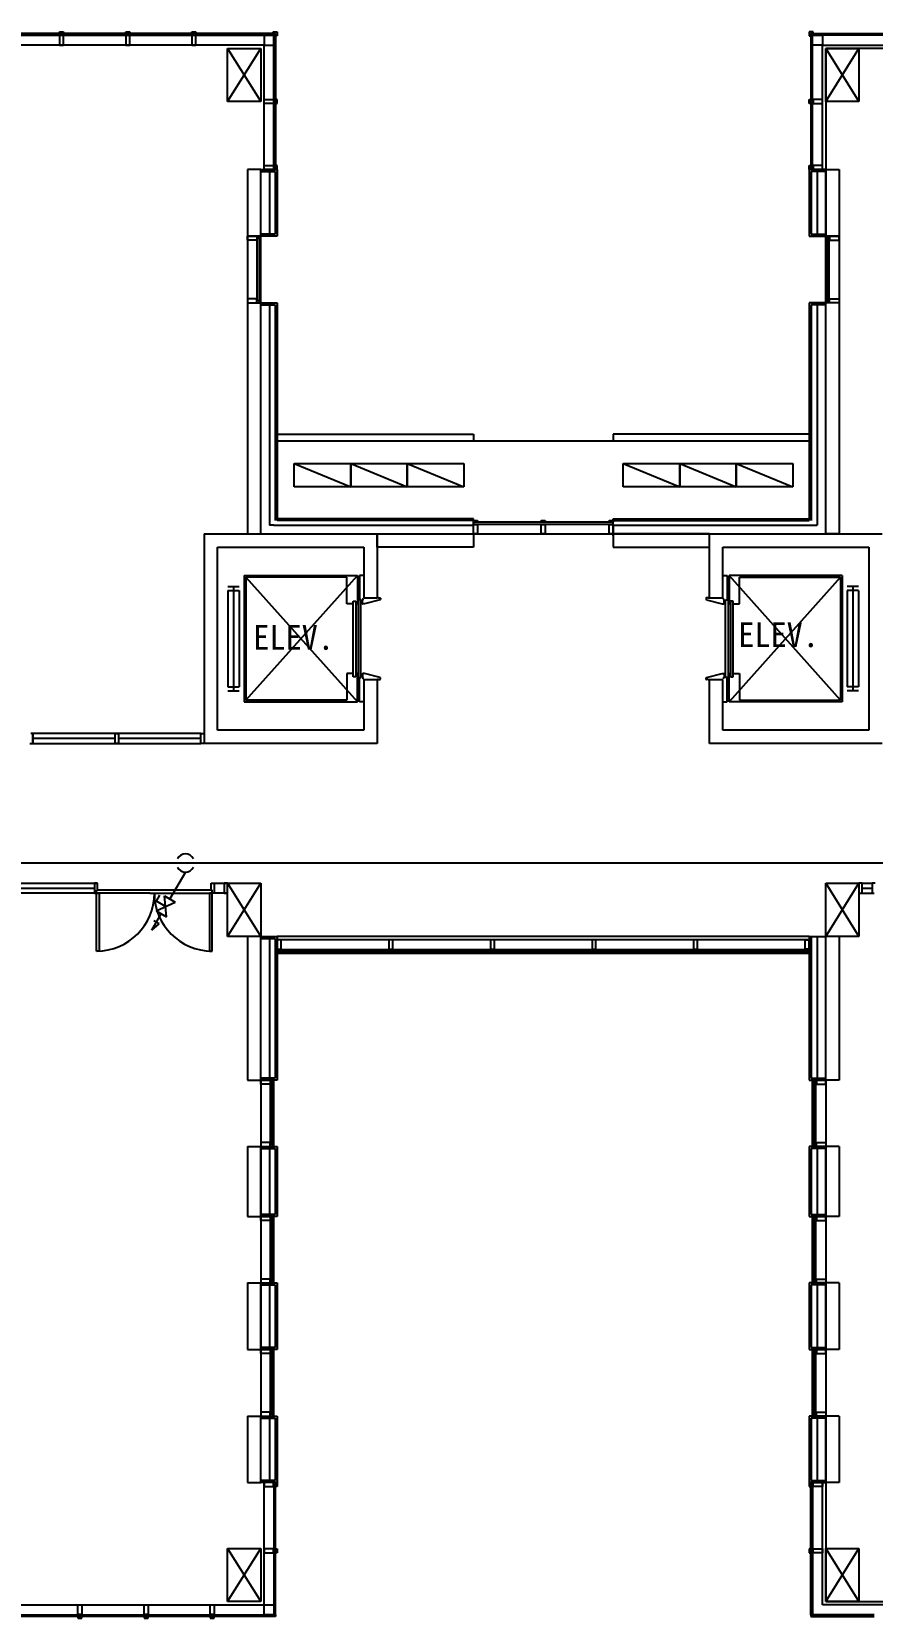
# Model space of a CAD drawing. Header units: millimetres. Extents: x 16332047 to 33387680, y -14835522 to -7015081.
# Drawn here: x 17020814 to 17033459, y -7494771 to -7470921 of the extents above; entities that cross this region are included whole.
import ezdxf

# ---------------------------------------------------------------- set-up
doc = ezdxf.new("R2010")
doc.units = ezdxf.units.MM
doc.header["$LTSCALE"] = 300
doc.header["$MEASUREMENT"] = 0
for name, color, linetype in [('2', 2, 'CONTINUOUS'), ('3', 3, 'CONTINUOUS'), ('gas', 3, 'CONTINUOUS'), ('S', 1, 'CONTINUOUS'), ('근린시설 화장실위생도면$0$SI', 2, 'CONTINUOUS')]:
    doc.layers.add(name, color=color, linetype=linetype)
doc.layers.add('arch', color=255, linetype='CONTINUOUS', lineweight=25)
doc.styles.add('돋움체', font='')
doc.styles.get('돋움체').set_extended_font_data('DotumChe')

msp = doc.modelspace()

# ---------------------------------------------------------------- linework, layer by layer
at = {"layer": '2', "color": 0}
for p, q in [((17022685, -7484136, 0), (17022973, -7484004, 0)), ((17022690, -7483990, 0), (17022742, -7483900, 0)), ((17022829, -7484070, 0), (17022690, -7483990, 0)), ((17022844, -7484228, 0), (17022814, -7483912, 0)), ((17022814, -7483912, 0), (17022973, -7484004, 0)), ((17022685, -7484136, 0), (17022844, -7484228, 0))]:
    msp.add_line(p, q, dxfattribs=at)
at = {"layer": '3', "color": 0}
for p, q in [((17023127, -7483554, 0), (17022894, -7483958, 0)), ((17022623, -7484427, 0), (17022764, -7484182, 0))]:
    msp.add_line(p, q, dxfattribs=at)
at = {"layer": 'arch'}
for p, q in [((17021264, -7470946), (17020269, -7470946)), ((17020269, -7470974), (17021264, -7470974)), ((17021234, -7470946), (17021234, -7470921)), ((17021234, -7470921), (17021294, -7470921)), ((17021294, -7470946), (17021234, -7470946)), ((17021294, -7470980), (17021234, -7470980)), ((17021234, -7470980), (17021234, -7471121)), ((17021264, -7470974), (17021264, -7470946)), ((17022259, -7470946), (17021264, -7470946)), ((17021264, -7470946), (17021264, -7470974)), ((17021264, -7470974), (17022259, -7470974)), ((17021294, -7470921), (17021294, -7470946)), ((17021294, -7471121), (17021294, -7470980)), ((17022229, -7470946), (17022229, -7470921)), ((17022229, -7470921), (17022289, -7470921)), ((17022289, -7470946), (17022229, -7470946)), ((17022289, -7470980), (17022229, -7470980)), ((17022229, -7470980), (17022229, -7471121)), ((17022259, -7470974), (17022259, -7470946)), ((17023254, -7470946), (17022259, -7470946)), ((17022259, -7470946), (17022259, -7470974)), ((17022259, -7470974), (17023254, -7470974)), ((17022289, -7470921), (17022289, -7470946)), ((17022289, -7471121), (17022289, -7470980)), ((17023224, -7470946), (17023224, -7470921)), ((17023224, -7470921), (17023284, -7470921)), ((17023284, -7470946), (17023224, -7470946)), ((17023284, -7470980), (17023224, -7470980)), ((17023224, -7470980), (17023224, -7471121)), ((17024484, -7470946), (17023254, -7470946)), ((17023254, -7470946), (17023254, -7470974)), ((17023254, -7470974), (17023254, -7470946)), ((17023254, -7470974), (17024484, -7470974)), ((17023284, -7470921), (17023284, -7470946)), ((17023284, -7471121), (17023284, -7470980)), ((17024456, -7470974), (17024309, -7470974)), ((17024309, -7470974), (17024309, -7471121)), ((17024449, -7470946), (17024449, -7470921)), ((17024449, -7470921), (17024509, -7470921)), ((17024484, -7470946), (17024449, -7470946)), ((17024456, -7471121), (17024456, -7470974)), ((17024456, -7471969), (17024456, -7470974)), ((17024456, -7470974), (17024484, -7470974)), ((17024484, -7470981), (17024484, -7470946)), ((17024484, -7470974), (17024484, -7470946)), ((17024484, -7470974), (17024484, -7471969)), ((17024509, -7470981), (17024484, -7470981)), ((17024509, -7470921), (17024509, -7470981)), ((17032569, -7470921), (17032509, -7470921)), ((17032509, -7470921), (17032509, -7470981)), ((17032509, -7470981), (17032534, -7470981)), ((17032534, -7470946), (17032569, -7470946)), ((17032534, -7470981), (17032534, -7470946)), ((17032534, -7470974), (17032534, -7470946)), ((17032534, -7470946), (17033764, -7470946)), ((17033764, -7470974), (17032534, -7470974)), ((17032562, -7470974), (17032534, -7470974)), ((17032534, -7470974), (17032534, -7471969)), ((17032562, -7470974), (17032709, -7470974)), ((17032562, -7471121), (17032562, -7470974)), ((17032562, -7471969), (17032562, -7470974)), ((17032569, -7470946), (17032569, -7470921)), ((17032709, -7470974), (17032709, -7471121)), ((17024309, -7471121), (17016259, -7471121)), ((17021234, -7471121), (17021294, -7471121)), ((17022229, -7471121), (17022289, -7471121)), ((17023224, -7471121), (17023284, -7471121)), ((17023759, -7471171), (17024259, -7471971)), ((17023759, -7471971), (17024259, -7471171)), ((17023759, -7471971), (17023759, -7471171)), ((17023759, -7471171), (17024259, -7471171)), ((17024259, -7471171), (17024259, -7471971)), ((17024309, -7471121), (17024456, -7471121)), ((17024309, -7472994), (17024309, -7471121)), ((17032709, -7471121), (17032562, -7471121)), ((17032709, -7472994), (17032709, -7471121)), ((17032709, -7471121), (17040759, -7471121)), ((17056059, -7471171), (17032759, -7471171)), ((17032759, -7471171), (17032759, -7473994)), ((17032759, -7471171), (17033259, -7471971)), ((17032759, -7471971), (17033259, -7471171)), ((17032759, -7471971), (17032759, -7471171)), ((17032759, -7471171), (17033259, -7471171)), ((17033259, -7471171), (17033259, -7471971)), ((17024309, -7471999), (17024309, -7471939)), ((17024309, -7471939), (17024450, -7471939)), ((17024450, -7471939), (17024450, -7471999)), ((17024484, -7471939), (17024484, -7471999)), ((17024509, -7471939), (17024484, -7471939)), ((17024509, -7471999), (17024509, -7471939)), ((17032509, -7471999), (17032509, -7471939)), ((17032509, -7471939), (17032534, -7471939)), ((17032534, -7471939), (17032534, -7471999)), ((17032709, -7471939), (17032568, -7471939)), ((17032568, -7471939), (17032568, -7471999)), ((17032709, -7471999), (17032709, -7471939)), ((17024259, -7471971), (17023759, -7471971)), ((17024450, -7471999), (17024309, -7471999)), ((17024484, -7471969), (17024456, -7471969)), ((17024456, -7472964), (17024456, -7471969)), ((17024456, -7471969), (17024484, -7471969)), ((17024484, -7471969), (17024484, -7472964)), ((17024484, -7471999), (17024509, -7471999)), ((17032534, -7471999), (17032509, -7471999)), ((17032534, -7471969), (17032562, -7471969)), ((17032562, -7471969), (17032534, -7471969)), ((17032534, -7471969), (17032534, -7472964)), ((17032562, -7472964), (17032562, -7471969)), ((17032568, -7471999), (17032709, -7471999)), ((17033259, -7471971), (17032759, -7471971)), ((17024259, -7472994), (17024059, -7472994)), ((17024059, -7472994), (17024059, -7473994)), ((17024259, -7472994), (17024509, -7472994)), ((17024259, -7473994), (17024259, -7472994)), ((17024259, -7473024), (17024479, -7473024)), ((17024309, -7472994), (17024309, -7472934)), ((17024309, -7472934), (17024450, -7472934)), ((17024450, -7472994), (17024309, -7472994)), ((17024389, -7472994), (17024389, -7473994)), ((17024450, -7472934), (17024450, -7472994)), ((17024484, -7472964), (17024456, -7472964)), ((17024479, -7473024), (17024479, -7473964)), ((17024484, -7472934), (17024484, -7472994)), ((17024509, -7472934), (17024484, -7472934)), ((17024484, -7472994), (17024509, -7472994)), ((17024509, -7472994), (17024509, -7472934)), ((17024509, -7472994), (17024509, -7473994)), ((17032509, -7472994), (17032509, -7472934)), ((17032509, -7472934), (17032534, -7472934)), ((17032759, -7472994), (17032509, -7472994)), ((17032509, -7472994), (17032509, -7473994)), ((17032534, -7472994), (17032509, -7472994)), ((17032534, -7472934), (17032534, -7472994)), ((17032534, -7472964), (17032562, -7472964)), ((17032759, -7473024), (17032539, -7473024)), ((17032539, -7473024), (17032539, -7473964)), ((17032709, -7472934), (17032568, -7472934)), ((17032568, -7472934), (17032568, -7472994)), ((17032568, -7472994), (17032709, -7472994)), ((17032629, -7472994), (17032629, -7473994)), ((17032709, -7472994), (17032709, -7472934)), ((17032759, -7473994), (17032759, -7472994)), ((17032759, -7472994), (17032959, -7472994)), ((17032959, -7472994), (17032959, -7473994)), ((17024059, -7473994), (17024059, -7474994)), ((17024059, -7473994), (17024259, -7473994)), ((17024259, -7473994), (17024059, -7473994)), ((17024059, -7473994), (17024059, -7474994)), ((17024059, -7473994), (17024200, -7473994)), ((17024059, -7474054), (17024059, -7473994)), ((17024059, -7473994), (17024059, -7474994)), ((17024259, -7473994), (17024059, -7473994)), ((17024200, -7474054), (17024059, -7474054)), ((17024200, -7473994), (17024200, -7474054)), ((17024206, -7474024), (17024234, -7474024)), ((17024206, -7474964), (17024206, -7474024)), ((17024259, -7473994), (17024234, -7473994)), ((17024234, -7473994), (17024234, -7474054)), ((17024234, -7474024), (17024234, -7474964)), ((17024234, -7474054), (17024259, -7474054)), ((17024479, -7473964), (17024259, -7473964)), ((17024509, -7473994), (17024259, -7473994)), ((17024259, -7474054), (17024259, -7473994)), ((17024259, -7474994), (17024259, -7473994)), ((17024259, -7474994), (17024259, -7473994)), ((17032509, -7473994), (17032759, -7473994)), ((17032539, -7473964), (17032759, -7473964)), ((17032759, -7473994), (17032784, -7473994)), ((17032759, -7474054), (17032759, -7473994)), ((17032959, -7473994), (17032759, -7473994)), ((17032759, -7474994), (17032759, -7473994)), ((17032759, -7473994), (17032959, -7473994)), ((17032784, -7474054), (17032759, -7474054)), ((17032784, -7473994), (17032784, -7474054)), ((17032812, -7474024), (17032784, -7474024)), ((17032784, -7474024), (17032784, -7474964)), ((17032812, -7474964), (17032812, -7474024)), ((17032959, -7473994), (17032818, -7473994)), ((17032818, -7473994), (17032818, -7474054)), ((17032818, -7474054), (17032959, -7474054)), ((17032959, -7473994), (17032959, -7474994)), ((17032959, -7473994), (17032959, -7474994)), ((17032959, -7474054), (17032959, -7473994)), ((17024200, -7474934), (17024059, -7474934)), ((17024059, -7474934), (17024059, -7474994)), ((17024059, -7474994), (17024059, -7478471)), ((17024059, -7474994), (17024259, -7474994)), ((17024059, -7474994), (17024259, -7474994)), ((17024059, -7474994), (17024200, -7474994)), ((17024059, -7474994), (17024259, -7474994)), ((17024200, -7474994), (17024200, -7474934)), ((17024234, -7474964), (17024206, -7474964)), ((17024259, -7474934), (17024234, -7474934)), ((17024234, -7474934), (17024234, -7474994)), ((17024234, -7474994), (17024259, -7474994)), ((17024259, -7474994), (17024259, -7474934)), ((17024259, -7474994), (17024509, -7474994)), ((17024259, -7478471), (17024259, -7474994)), ((17024259, -7475024), (17024479, -7475024)), ((17024389, -7474994), (17024389, -7478271)), ((17024479, -7475024), (17024479, -7478271)), ((17024509, -7474994), (17024509, -7478271)), ((17032759, -7474994), (17032509, -7474994)), ((17032509, -7474994), (17032509, -7478271)), ((17032759, -7475024), (17032539, -7475024)), ((17032539, -7475024), (17032539, -7478271)), ((17032629, -7474994), (17032629, -7478271)), ((17032759, -7474934), (17032784, -7474934)), ((17032759, -7474994), (17032759, -7474934)), ((17032759, -7478471), (17032759, -7474994)), ((17032784, -7474994), (17032759, -7474994)), ((17032959, -7474994), (17032759, -7474994)), ((17032959, -7474994), (17032759, -7474994)), ((17032784, -7474934), (17032784, -7474994)), ((17032784, -7474964), (17032812, -7474964)), ((17032818, -7474994), (17032818, -7474934)), ((17032818, -7474934), (17032959, -7474934)), ((17032959, -7474994), (17032818, -7474994)), ((17032959, -7474934), (17032959, -7474994)), ((17032959, -7474994), (17032959, -7478471)), ((17024509, -7476971), (17027459, -7476971)), ((17027459, -7476971), (17027459, -7477071)), ((17032509, -7476971), (17029559, -7476971)), ((17029559, -7476971), (17029559, -7477071)), ((17024509, -7477071), (17032509, -7477071)), ((17024763, -7477413), (17025613, -7477763)), ((17024763, -7477413), (17025613, -7477413)), ((17024763, -7477763), (17024763, -7477413)), ((17025613, -7477413), (17026463, -7477763)), ((17025613, -7477413), (17026463, -7477413)), ((17025613, -7477763), (17025613, -7477413)), ((17025613, -7477413), (17025613, -7477763)), ((17026463, -7477413), (17027313, -7477763)), ((17026463, -7477413), (17027313, -7477413)), ((17026463, -7477763), (17026463, -7477413)), ((17026463, -7477413), (17026463, -7477763)), ((17027313, -7477413), (17027313, -7477763)), ((17029714, -7477413), (17030564, -7477763)), ((17029714, -7477413), (17030564, -7477413)), ((17029714, -7477763), (17029714, -7477413)), ((17030564, -7477413), (17031414, -7477763)), ((17030564, -7477413), (17031414, -7477413)), ((17030564, -7477763), (17030564, -7477413)), ((17030564, -7477413), (17030564, -7477763)), ((17031414, -7477413), (17032264, -7477763)), ((17031414, -7477413), (17032264, -7477413)), ((17031414, -7477763), (17031414, -7477413)), ((17031414, -7477413), (17031414, -7477763)), ((17032264, -7477413), (17032264, -7477763)), ((17025613, -7477763), (17024763, -7477763)), ((17026463, -7477763), (17025613, -7477763)), ((17027313, -7477763), (17026463, -7477763)), ((17030564, -7477763), (17029714, -7477763)), ((17031414, -7477763), (17030564, -7477763)), ((17032264, -7477763), (17031414, -7477763)), ((17024389, -7478271), (17024389, -7478341)), ((17024459, -7478341), (17024389, -7478341)), ((17024459, -7478341), (17027459, -7478341)), ((17027459, -7478241), (17024509, -7478241)), ((17027459, -7478271), (17024509, -7478271)), ((17027459, -7478271), (17027459, -7478241)), ((17027459, -7478296), (17027459, -7478271)), ((17027459, -7478271), (17027519, -7478271)), ((17027459, -7478271), (17027459, -7478271)), ((17027459, -7478471), (17027459, -7478271)), ((17027519, -7478296), (17027459, -7478296)), ((17029559, -7478296), (17027459, -7478296)), ((17027459, -7478296), (17027459, -7478324)), ((17027459, -7478324), (17029559, -7478324)), ((17027459, -7478471), (17027459, -7478330)), ((17027459, -7478330), (17027519, -7478330)), ((17027519, -7478271), (17027519, -7478296)), ((17027519, -7478330), (17027519, -7478471)), ((17028479, -7478296), (17028479, -7478271)), ((17028479, -7478271), (17028539, -7478271)), ((17028539, -7478296), (17028479, -7478296)), ((17028479, -7478471), (17028479, -7478330)), ((17028479, -7478330), (17028539, -7478330)), ((17028539, -7478271), (17028539, -7478296)), ((17028539, -7478330), (17028539, -7478471)), ((17029499, -7478296), (17029499, -7478271)), ((17029499, -7478271), (17029559, -7478271)), ((17029559, -7478296), (17029499, -7478296)), ((17029499, -7478471), (17029499, -7478330)), ((17029499, -7478330), (17029559, -7478330)), ((17029559, -7478501), (17029559, -7478241)), ((17029559, -7478241), (17032509, -7478241)), ((17029559, -7478271), (17029559, -7478296)), ((17029559, -7478471), (17029559, -7478271)), ((17029559, -7478271), (17032509, -7478271)), ((17029559, -7478324), (17029559, -7478296)), ((17029559, -7478330), (17029559, -7478471)), ((17029559, -7478341), (17032559, -7478341)), ((17032559, -7478341), (17032629, -7478341)), ((17032629, -7478271), (17032629, -7478341)), ((17023409, -7478471), (17023409, -7481621)), ((17023409, -7478471), (17026009, -7478471)), ((17024059, -7478471), (17024259, -7478471)), ((17026009, -7478471), (17026009, -7479431)), ((17026009, -7478471), (17027459, -7478471)), ((17026009, -7478671), (17026009, -7478471)), ((17026009, -7478471), (17031009, -7478471)), ((17026009, -7478471), (17031009, -7478471)), ((17027459, -7478471), (17027459, -7478671)), ((17027519, -7478471), (17027459, -7478471)), ((17027459, -7478471), (17027459, -7478471)), ((17028539, -7478471), (17028479, -7478471)), ((17029559, -7478471), (17029499, -7478471)), ((17031009, -7478471), (17029559, -7478471)), ((17029559, -7478471), (17029559, -7478671)), ((17029559, -7478471), (17029559, -7478471)), ((17031009, -7479431), (17031009, -7478471)), ((17031009, -7478671), (17031009, -7478471)), ((17031009, -7478471), (17033609, -7478471)), ((17032959, -7478471), (17032759, -7478471)), ((17023609, -7481421), (17023609, -7478671)), ((17023609, -7478671), (17025809, -7478671)), ((17025809, -7478671), (17025809, -7479431)), ((17027459, -7478671), (17026009, -7478671)), ((17029559, -7478671), (17031009, -7478671)), ((17031209, -7479431), (17031209, -7478671)), ((17031209, -7478671), (17033409, -7478671)), ((17033409, -7478671), (17033409, -7481421)), ((17024012, -7479096), (17024012, -7480996)), ((17024012, -7479096), (17025714, -7479096)), ((17024037, -7480971), (17025714, -7479096)), ((17024037, -7479121), (17025714, -7480996)), ((17024037, -7479121), (17024037, -7480971)), ((17025557, -7479121), (17024037, -7479121)), ((17025557, -7479521), (17025557, -7479121)), ((17025714, -7479096), (17025714, -7479521)), ((17025809, -7479096), (17025744, -7479096)), ((17025744, -7479096), (17025744, -7479461)), ((17031209, -7479096), (17031274, -7479096)), ((17031274, -7479096), (17031274, -7479461)), ((17032981, -7480971), (17031304, -7479096)), ((17033006, -7479096), (17031304, -7479096)), ((17031304, -7479096), (17031304, -7479521)), ((17032981, -7479121), (17031304, -7480996)), ((17031461, -7479521), (17031461, -7479121)), ((17031461, -7479121), (17032981, -7479121)), ((17032981, -7479121), (17032981, -7480971)), ((17033006, -7479096), (17033006, -7480996)), ((17023767, -7479261), (17023937, -7479261)), ((17023767, -7479321), (17023767, -7480771)), ((17023767, -7479321), (17023937, -7479321)), ((17023852, -7479261), (17023852, -7480831)), ((17023937, -7479321), (17023937, -7480771)), ((17033251, -7479261), (17033081, -7479261)), ((17033081, -7479321), (17033081, -7480771)), ((17033251, -7479321), (17033081, -7479321)), ((17033166, -7479261), (17033166, -7480831)), ((17033251, -7479321), (17033251, -7480771)), ((17025642, -7479521), (17025557, -7479521)), ((17025642, -7479511), (17025642, -7479521)), ((17025652, -7480621), (17025652, -7479481)), ((17025652, -7479481), (17025692, -7479481)), ((17025692, -7479481), (17025692, -7480621)), ((17025702, -7479521), (17025702, -7479511)), ((17025714, -7479521), (17025702, -7479521)), ((17025727, -7479461), (17025727, -7480631)), ((17025767, -7479461), (17025727, -7479461)), ((17025767, -7480631), (17025767, -7479461)), ((17025789, -7479516), (17025789, -7479456)), ((17025794, -7479451), (17025809, -7479451)), ((17025819, -7479521), (17025794, -7479521)), ((17025809, -7479431), (17026009, -7479431)), ((17026056, -7479462), (17025820, -7479521)), ((17026029, -7479431), (17026009, -7479431)), ((17026029, -7479431), (17026054, -7479431)), ((17026059, -7479436), (17026059, -7479457)), ((17030959, -7479436), (17030959, -7479457)), ((17030963, -7479462), (17031199, -7479521)), ((17030989, -7479431), (17030964, -7479431)), ((17030989, -7479431), (17031009, -7479431)), ((17031009, -7479431), (17031209, -7479431)), ((17031200, -7479521), (17031224, -7479521)), ((17031224, -7479451), (17031209, -7479451)), ((17031229, -7479516), (17031229, -7479456)), ((17031251, -7480631), (17031251, -7479461)), ((17031251, -7479461), (17031291, -7479461)), ((17031291, -7479461), (17031291, -7480631)), ((17031304, -7479521), (17031316, -7479521)), ((17031316, -7479521), (17031316, -7479511)), ((17031366, -7479481), (17031326, -7479481)), ((17031326, -7479481), (17031326, -7480621)), ((17031366, -7480621), (17031366, -7479481)), ((17031376, -7479511), (17031376, -7479521)), ((17031376, -7479521), (17031461, -7479521)), ((17023767, -7480771), (17023937, -7480771)), ((17025642, -7480571), (17025557, -7480571)), ((17025557, -7480571), (17025557, -7480971)), ((17025642, -7480581), (17025642, -7480571)), ((17025692, -7480621), (17025652, -7480621)), ((17025714, -7480571), (17025702, -7480571)), ((17025702, -7480571), (17025702, -7480581)), ((17025714, -7480996), (17025714, -7480571)), ((17025727, -7480631), (17025767, -7480631)), ((17025744, -7480996), (17025744, -7480631)), ((17025789, -7480576), (17025789, -7480636)), ((17025819, -7480571), (17025794, -7480571)), ((17025794, -7480641), (17025809, -7480641)), ((17025809, -7480661), (17026009, -7480661)), ((17025809, -7480661), (17025809, -7481421)), ((17026056, -7480630), (17025820, -7480571)), ((17026029, -7480661), (17026009, -7480661)), ((17026009, -7480661), (17026009, -7481621)), ((17026029, -7480661), (17026054, -7480661)), ((17026059, -7480656), (17026059, -7480635)), ((17030959, -7480656), (17030959, -7480635)), ((17030963, -7480630), (17031199, -7480571)), ((17030989, -7480661), (17030964, -7480661)), ((17030989, -7480661), (17031009, -7480661)), ((17031009, -7481621), (17031009, -7480661)), ((17031009, -7480661), (17031209, -7480661)), ((17031200, -7480571), (17031224, -7480571)), ((17031224, -7480641), (17031209, -7480641)), ((17031209, -7481421), (17031209, -7480661)), ((17031229, -7480576), (17031229, -7480636)), ((17031291, -7480631), (17031251, -7480631)), ((17031274, -7480996), (17031274, -7480631)), ((17031304, -7480996), (17031304, -7480571)), ((17031304, -7480571), (17031316, -7480571)), ((17031316, -7480571), (17031316, -7480581)), ((17031326, -7480621), (17031366, -7480621)), ((17031376, -7480581), (17031376, -7480571)), ((17031376, -7480571), (17031461, -7480571)), ((17031461, -7480571), (17031461, -7480971)), ((17033251, -7480771), (17033081, -7480771)), ((17023767, -7480831), (17023937, -7480831)), ((17024012, -7480996), (17025714, -7480996)), ((17025557, -7480971), (17024037, -7480971)), ((17025809, -7480996), (17025744, -7480996)), ((17031209, -7480996), (17031274, -7480996)), ((17033006, -7480996), (17031304, -7480996)), ((17031461, -7480971), (17032981, -7480971)), ((17033251, -7480831), (17033081, -7480831)), ((17020829, -7481471), (17020799, -7481471)), ((17023359, -7481471), (17020829, -7481471)), ((17020829, -7481471), (17020829, -7481621)), ((17020829, -7481491), (17020829, -7481471)), ((17020829, -7481621), (17020829, -7481491)), ((17022069, -7481471), (17022119, -7481471)), ((17022069, -7481621), (17022069, -7481471)), ((17022119, -7481471), (17022119, -7481621)), ((17023359, -7481471), (17023409, -7481471)), ((17023359, -7481621), (17023359, -7481471)), ((17023359, -7481621), (17023359, -7481471)), ((17023409, -7481471), (17023409, -7481621)), ((17025809, -7481421), (17023609, -7481421)), ((17033409, -7481421), (17031209, -7481421)), ((17020784, -7481621), (17020829, -7481621)), ((17022069, -7481546), (17020829, -7481546)), ((17020829, -7481621), (17023359, -7481621)), ((17022119, -7481621), (17022069, -7481621)), ((17023359, -7481546), (17022119, -7481546)), ((17023409, -7481621), (17023359, -7481621)), ((17026009, -7481621), (17023409, -7481621)), ((17033609, -7481621), (17031009, -7481621)), ((17016259, -7483721), (17021804, -7483721)), ((17021789, -7483871), (17016259, -7483871)), ((17020429, -7483796), (17021759, -7483796)), ((17021804, -7483721), (17021759, -7483721)), ((17021759, -7483721), (17021759, -7483851)), ((17021759, -7483851), (17021759, -7483871)), ((17021759, -7483871), (17021789, -7483871)), ((17021789, -7483871), (17021789, -7483826)), ((17021789, -7483826), (17021804, -7483826)), ((17022589, -7483871), (17021789, -7483871)), ((17021789, -7483871), (17021827, -7483871)), ((17021789, -7484741), (17021789, -7483871)), ((17021804, -7483816), (17021804, -7483721)), ((17021804, -7483826), (17021804, -7483816)), ((17021804, -7483816), (17021804, -7483816)), ((17023514, -7483826), (17021804, -7483826)), ((17021827, -7483871), (17021827, -7484741)), ((17022589, -7483871), (17023529, -7483871)), ((17023529, -7483871), (17023491, -7483871)), ((17023491, -7483871), (17023491, -7484741)), ((17023514, -7483721), (17023759, -7483721)), ((17023514, -7483816), (17023514, -7483721)), ((17023514, -7483721), (17023559, -7483721)), ((17023514, -7483826), (17023514, -7483816)), ((17023514, -7483816), (17023514, -7483816)), ((17023529, -7483826), (17023514, -7483826)), ((17023529, -7483871), (17023529, -7483826)), ((17023759, -7483871), (17023529, -7483871)), ((17023529, -7484741), (17023529, -7483871)), ((17023559, -7483871), (17023529, -7483871)), ((17023559, -7483721), (17023559, -7483851)), ((17023559, -7483851), (17023559, -7483871)), ((17023709, -7483721), (17023709, -7483871)), ((17023759, -7483721), (17023709, -7483721)), ((17023709, -7483871), (17023759, -7483871)), ((17023759, -7483871), (17023759, -7483721)), ((17023759, -7483721), (17024259, -7484521)), ((17023759, -7484521), (17024259, -7483721)), ((17023759, -7484521), (17023759, -7483721)), ((17023759, -7483721), (17024259, -7483721)), ((17024259, -7483721), (17024259, -7484521)), ((17032759, -7483721), (17033259, -7484521)), ((17032759, -7484521), (17033259, -7483721)), ((17032759, -7484521), (17032759, -7483721)), ((17032759, -7483721), (17033259, -7483721)), ((17033259, -7483721), (17033259, -7483871)), ((17033309, -7483721), (17033259, -7483721)), ((17033259, -7483721), (17033259, -7484521)), ((17033259, -7483871), (17033309, -7483871)), ((17033309, -7483721), (17033459, -7483721)), ((17033309, -7483871), (17033309, -7483721)), ((17033309, -7483796), (17033459, -7483796)), ((17033309, -7483871), (17033459, -7483871)), ((17033504, -7483721), (17033459, -7483721)), ((17033459, -7483721), (17033459, -7483851)), ((17033459, -7483851), (17033459, -7483871)), ((17033459, -7483871), (17033489, -7483871)), ((17024259, -7484521), (17023759, -7484521)), ((17024259, -7484521), (17024059, -7484521)), ((17024059, -7484521), (17024059, -7486681)), ((17024259, -7486681), (17024259, -7484521)), ((17024259, -7484521), (17024509, -7484521)), ((17024259, -7484551), (17024479, -7484551)), ((17024389, -7484521), (17024389, -7486681)), ((17024479, -7484551), (17024479, -7486651)), ((17032509, -7484521), (17024509, -7484521)), ((17024509, -7484521), (17024509, -7486681)), ((17032509, -7484571), (17024509, -7484571)), ((17024509, -7484571), (17024509, -7484771)), ((17032509, -7484571), (17024509, -7484571)), ((17024509, -7484571), (17024509, -7484712)), ((17024569, -7484571), (17024509, -7484571)), ((17032509, -7484571), (17024509, -7484571)), ((17024509, -7484571), (17024509, -7484771)), ((17024569, -7484712), (17024569, -7484571)), ((17026187, -7484571), (17026187, -7484712)), ((17026247, -7484571), (17026187, -7484571)), ((17026247, -7484712), (17026247, -7484571)), ((17027715, -7484571), (17027715, -7484712)), ((17027775, -7484571), (17027715, -7484571)), ((17027775, -7484712), (17027775, -7484571)), ((17029243, -7484571), (17029243, -7484712)), ((17029303, -7484571), (17029243, -7484571)), ((17029303, -7484712), (17029303, -7484571)), ((17030771, -7484571), (17030771, -7484712)), ((17030831, -7484571), (17030771, -7484571)), ((17030831, -7484712), (17030831, -7484571)), ((17032449, -7484712), (17032449, -7484571)), ((17032449, -7484571), (17032509, -7484571)), ((17032509, -7484521), (17032759, -7484521)), ((17032509, -7484521), (17032509, -7486681)), ((17032509, -7484771), (17032509, -7484571)), ((17032509, -7484571), (17032509, -7484712)), ((17032509, -7484771), (17032509, -7484571)), ((17032539, -7484521), (17032539, -7486651)), ((17032629, -7484521), (17032629, -7486681)), ((17032759, -7486681), (17032759, -7484521)), ((17033259, -7484521), (17032759, -7484521)), ((17032959, -7484521), (17032959, -7486681)), ((17021827, -7484741), (17021789, -7484741)), ((17023491, -7484741), (17023529, -7484741)), ((17024509, -7484712), (17024569, -7484712)), ((17024569, -7484746), (17024509, -7484746)), ((17024509, -7484746), (17024509, -7484771)), ((17024509, -7484771), (17024569, -7484771)), ((17024509, -7484771), (17032509, -7484771)), ((17024509, -7484771), (17032509, -7484771)), ((17024539, -7484746), (17024539, -7484718)), ((17024539, -7484718), (17032479, -7484718)), ((17032479, -7484746), (17024539, -7484746)), ((17024569, -7484771), (17024569, -7484746)), ((17026187, -7484712), (17026247, -7484712)), ((17026247, -7484746), (17026187, -7484746)), ((17026187, -7484746), (17026187, -7484771)), ((17026187, -7484771), (17026247, -7484771)), ((17026247, -7484771), (17026247, -7484746)), ((17027715, -7484712), (17027775, -7484712)), ((17027775, -7484746), (17027715, -7484746)), ((17027715, -7484746), (17027715, -7484771)), ((17027715, -7484771), (17027775, -7484771)), ((17027775, -7484771), (17027775, -7484746)), ((17029243, -7484712), (17029303, -7484712)), ((17029303, -7484746), (17029243, -7484746)), ((17029243, -7484746), (17029243, -7484771)), ((17029243, -7484771), (17029303, -7484771)), ((17029303, -7484771), (17029303, -7484746)), ((17030771, -7484712), (17030831, -7484712)), ((17030831, -7484746), (17030771, -7484746)), ((17030771, -7484746), (17030771, -7484771)), ((17030771, -7484771), (17030831, -7484771)), ((17030831, -7484771), (17030831, -7484746)), ((17032509, -7484712), (17032449, -7484712)), ((17032509, -7484746), (17032449, -7484746)), ((17032449, -7484746), (17032449, -7484771)), ((17032449, -7484771), (17032509, -7484771)), ((17032479, -7484718), (17032479, -7484746)), ((17032509, -7484771), (17032509, -7484746)), ((17024059, -7486681), (17024259, -7486681)), ((17024479, -7486651), (17024259, -7486651)), ((17024509, -7486681), (17024259, -7486681)), ((17024259, -7486681), (17024259, -7487681)), ((17024259, -7486681), (17024459, -7486681)), ((17024459, -7486681), (17024259, -7486681)), ((17024259, -7486681), (17024259, -7487681)), ((17024259, -7486681), (17024400, -7486681)), ((17024259, -7486741), (17024259, -7486681)), ((17024259, -7486681), (17024259, -7487681)), ((17024459, -7486681), (17024259, -7486681)), ((17024400, -7486741), (17024259, -7486741)), ((17024400, -7486681), (17024400, -7486741)), ((17024406, -7486711), (17024434, -7486711)), ((17024406, -7487651), (17024406, -7486711)), ((17024459, -7486681), (17024434, -7486681)), ((17024434, -7486681), (17024434, -7486741)), ((17024434, -7486711), (17024434, -7487651)), ((17024434, -7486741), (17024459, -7486741)), ((17024459, -7486741), (17024459, -7486681)), ((17024459, -7487681), (17024459, -7486681)), ((17024459, -7487681), (17024459, -7486681)), ((17032509, -7486681), (17032759, -7486681)), ((17032539, -7486651), (17032759, -7486651)), ((17032559, -7486681), (17032584, -7486681)), ((17032559, -7486741), (17032559, -7486681)), ((17032759, -7486681), (17032559, -7486681)), ((17032559, -7487681), (17032559, -7486681)), ((17032559, -7486681), (17032759, -7486681)), ((17032584, -7486741), (17032559, -7486741)), ((17032584, -7486681), (17032584, -7486741)), ((17032612, -7486711), (17032584, -7486711)), ((17032584, -7486711), (17032584, -7487651)), ((17032612, -7487651), (17032612, -7486711)), ((17032759, -7486681), (17032618, -7486681)), ((17032618, -7486681), (17032618, -7486741)), ((17032618, -7486741), (17032759, -7486741)), ((17032959, -7486681), (17032759, -7486681)), ((17032759, -7486681), (17032759, -7487681)), ((17032759, -7486681), (17032759, -7487681)), ((17032759, -7486741), (17032759, -7486681)), ((17024059, -7487681), (17024259, -7487681)), ((17024059, -7487681), (17024059, -7488731)), ((17024400, -7487621), (17024259, -7487621)), ((17024259, -7487621), (17024259, -7487681)), ((17024259, -7488731), (17024259, -7487681)), ((17024259, -7487681), (17024509, -7487681)), ((17024259, -7487681), (17024259, -7488731)), ((17024259, -7487681), (17024459, -7487681)), ((17024259, -7487681), (17024459, -7487681)), ((17024259, -7487681), (17024400, -7487681)), ((17024259, -7487681), (17024459, -7487681)), ((17024389, -7487681), (17024389, -7488731)), ((17024400, -7487681), (17024400, -7487621)), ((17024434, -7487651), (17024406, -7487651)), ((17024459, -7487621), (17024434, -7487621)), ((17024434, -7487621), (17024434, -7487681)), ((17024434, -7487681), (17024459, -7487681)), ((17024459, -7487681), (17024459, -7487621)), ((17024509, -7487681), (17024509, -7488731)), ((17032759, -7487681), (17032509, -7487681)), ((17032509, -7487681), (17032509, -7488731)), ((17032559, -7487621), (17032584, -7487621)), ((17032559, -7487681), (17032559, -7487621)), ((17032584, -7487681), (17032559, -7487681)), ((17032759, -7487681), (17032559, -7487681)), ((17032759, -7487681), (17032559, -7487681)), ((17032584, -7487621), (17032584, -7487681)), ((17032584, -7487651), (17032612, -7487651)), ((17032618, -7487681), (17032618, -7487621)), ((17032618, -7487621), (17032759, -7487621)), ((17032759, -7487681), (17032618, -7487681)), ((17032629, -7487681), (17032629, -7488731)), ((17032759, -7487621), (17032759, -7487681)), ((17032959, -7487681), (17032759, -7487681)), ((17032759, -7488731), (17032759, -7487681)), ((17032759, -7487681), (17032759, -7488731)), ((17032959, -7487681), (17032959, -7488731)), ((17024259, -7487711), (17024479, -7487711)), ((17024479, -7487711), (17024479, -7488701)), ((17032759, -7487711), (17032539, -7487711)), ((17032539, -7487711), (17032539, -7488701)), ((17024059, -7488731), (17024259, -7488731)), ((17024479, -7488701), (17024259, -7488701)), ((17024509, -7488731), (17024259, -7488731)), ((17024259, -7488731), (17024259, -7489731)), ((17024259, -7488731), (17024459, -7488731)), ((17024459, -7488731), (17024259, -7488731)), ((17024259, -7488731), (17024259, -7489731)), ((17024259, -7488731), (17024400, -7488731)), ((17024259, -7488791), (17024259, -7488731)), ((17024259, -7488731), (17024259, -7489731)), ((17024459, -7488731), (17024259, -7488731)), ((17024400, -7488791), (17024259, -7488791)), ((17024400, -7488731), (17024400, -7488791)), ((17024406, -7488761), (17024434, -7488761)), ((17024406, -7489701), (17024406, -7488761)), ((17024459, -7488731), (17024434, -7488731)), ((17024434, -7488731), (17024434, -7488791)), ((17024434, -7488761), (17024434, -7489701)), ((17024434, -7488791), (17024459, -7488791)), ((17024459, -7488791), (17024459, -7488731)), ((17024459, -7489731), (17024459, -7488731)), ((17024459, -7489731), (17024459, -7488731)), ((17032509, -7488731), (17032759, -7488731)), ((17032539, -7488701), (17032759, -7488701)), ((17032559, -7488731), (17032584, -7488731)), ((17032559, -7488791), (17032559, -7488731)), ((17032759, -7488731), (17032559, -7488731)), ((17032559, -7489731), (17032559, -7488731)), ((17032559, -7488731), (17032759, -7488731)), ((17032584, -7488791), (17032559, -7488791)), ((17032584, -7488731), (17032584, -7488791)), ((17032612, -7488761), (17032584, -7488761)), ((17032584, -7488761), (17032584, -7489701)), ((17032612, -7489701), (17032612, -7488761)), ((17032759, -7488731), (17032618, -7488731)), ((17032618, -7488731), (17032618, -7488791)), ((17032618, -7488791), (17032759, -7488791)), ((17032959, -7488731), (17032759, -7488731)), ((17032759, -7488731), (17032759, -7489731)), ((17032759, -7488731), (17032759, -7489731)), ((17032759, -7488791), (17032759, -7488731)), ((17024059, -7489731), (17024259, -7489731)), ((17024059, -7489731), (17024059, -7490731)), ((17024400, -7489671), (17024259, -7489671)), ((17024259, -7489671), (17024259, -7489731)), ((17024259, -7490731), (17024259, -7489731)), ((17024259, -7489731), (17024509, -7489731)), ((17024259, -7489731), (17024259, -7490731)), ((17024259, -7489731), (17024459, -7489731)), ((17024259, -7489731), (17024459, -7489731)), ((17024259, -7489731), (17024400, -7489731)), ((17024259, -7489731), (17024459, -7489731)), ((17024259, -7489761), (17024479, -7489761)), ((17024389, -7489731), (17024389, -7490731)), ((17024400, -7489731), (17024400, -7489671)), ((17024434, -7489701), (17024406, -7489701)), ((17024459, -7489671), (17024434, -7489671)), ((17024434, -7489671), (17024434, -7489731)), ((17024434, -7489731), (17024459, -7489731)), ((17024459, -7489731), (17024459, -7489671)), ((17024479, -7489761), (17024479, -7490701)), ((17024509, -7489731), (17024509, -7490731)), ((17032759, -7489731), (17032509, -7489731)), ((17032509, -7489731), (17032509, -7490731)), ((17032759, -7489761), (17032539, -7489761)), ((17032539, -7489761), (17032539, -7490701)), ((17032559, -7489671), (17032584, -7489671)), ((17032559, -7489731), (17032559, -7489671)), ((17032584, -7489731), (17032559, -7489731)), ((17032759, -7489731), (17032559, -7489731)), ((17032759, -7489731), (17032559, -7489731)), ((17032584, -7489671), (17032584, -7489731)), ((17032584, -7489701), (17032612, -7489701)), ((17032618, -7489731), (17032618, -7489671)), ((17032618, -7489671), (17032759, -7489671)), ((17032759, -7489731), (17032618, -7489731)), ((17032629, -7489731), (17032629, -7490731)), ((17032759, -7489671), (17032759, -7489731)), ((17032959, -7489731), (17032759, -7489731)), ((17032759, -7490731), (17032759, -7489731)), ((17032759, -7489731), (17032759, -7490731)), ((17032959, -7489731), (17032959, -7490731)), ((17024059, -7490731), (17024259, -7490731)), ((17024479, -7490701), (17024259, -7490701)), ((17024509, -7490731), (17024259, -7490731)), ((17024259, -7490731), (17024259, -7491731)), ((17024259, -7490731), (17024459, -7490731)), ((17024459, -7490731), (17024259, -7490731)), ((17024259, -7490731), (17024259, -7491731)), ((17024259, -7490731), (17024400, -7490731)), ((17024259, -7490791), (17024259, -7490731)), ((17024259, -7490731), (17024259, -7491731)), ((17024459, -7490731), (17024259, -7490731)), ((17024400, -7490791), (17024259, -7490791)), ((17024400, -7490731), (17024400, -7490791)), ((17024406, -7490761), (17024434, -7490761)), ((17024406, -7491701), (17024406, -7490761)), ((17024459, -7490731), (17024434, -7490731)), ((17024434, -7490731), (17024434, -7490791)), ((17024434, -7490761), (17024434, -7491701)), ((17024434, -7490791), (17024459, -7490791)), ((17024459, -7490791), (17024459, -7490731)), ((17024459, -7491731), (17024459, -7490731)), ((17024459, -7491731), (17024459, -7490731)), ((17032509, -7490731), (17032759, -7490731)), ((17032539, -7490701), (17032759, -7490701)), ((17032559, -7490731), (17032584, -7490731)), ((17032559, -7490791), (17032559, -7490731)), ((17032759, -7490731), (17032559, -7490731)), ((17032559, -7491731), (17032559, -7490731)), ((17032559, -7490731), (17032759, -7490731)), ((17032584, -7490791), (17032559, -7490791)), ((17032584, -7490731), (17032584, -7490791)), ((17032612, -7490761), (17032584, -7490761)), ((17032584, -7490761), (17032584, -7491701)), ((17032612, -7491701), (17032612, -7490761)), ((17032759, -7490731), (17032618, -7490731)), ((17032618, -7490731), (17032618, -7490791)), ((17032618, -7490791), (17032759, -7490791)), ((17032959, -7490731), (17032759, -7490731)), ((17032759, -7490731), (17032759, -7491731)), ((17032759, -7490731), (17032759, -7491731)), ((17032759, -7490791), (17032759, -7490731)), ((17024059, -7491731), (17024259, -7491731)), ((17024059, -7491731), (17024059, -7492731)), ((17024400, -7491671), (17024259, -7491671)), ((17024259, -7491671), (17024259, -7491731)), ((17024259, -7492731), (17024259, -7491731)), ((17024259, -7491731), (17024509, -7491731)), ((17024259, -7491731), (17024459, -7491731)), ((17024259, -7491731), (17024459, -7491731)), ((17024259, -7491731), (17024400, -7491731)), ((17024259, -7491731), (17024459, -7491731)), ((17024259, -7491761), (17024479, -7491761)), ((17024389, -7491731), (17024389, -7492731)), ((17024400, -7491731), (17024400, -7491671)), ((17024434, -7491701), (17024406, -7491701)), ((17024459, -7491671), (17024434, -7491671)), ((17024434, -7491671), (17024434, -7491731)), ((17024434, -7491731), (17024459, -7491731)), ((17024459, -7491731), (17024459, -7491671)), ((17024479, -7491761), (17024479, -7492701)), ((17024509, -7491731), (17024509, -7492731)), ((17032759, -7491731), (17032509, -7491731)), ((17032509, -7491731), (17032509, -7492731)), ((17032759, -7491761), (17032539, -7491761)), ((17032539, -7491761), (17032539, -7492701)), ((17032559, -7491671), (17032584, -7491671)), ((17032559, -7491731), (17032559, -7491671)), ((17032584, -7491731), (17032559, -7491731)), ((17032759, -7491731), (17032559, -7491731)), ((17032759, -7491731), (17032559, -7491731)), ((17032584, -7491671), (17032584, -7491731)), ((17032584, -7491701), (17032612, -7491701)), ((17032618, -7491731), (17032618, -7491671)), ((17032618, -7491671), (17032759, -7491671)), ((17032759, -7491731), (17032618, -7491731)), ((17032629, -7491731), (17032629, -7492731)), ((17032759, -7491671), (17032759, -7491731)), ((17032959, -7491731), (17032759, -7491731)), ((17032759, -7492731), (17032759, -7491731)), ((17032759, -7491731), (17032759, -7494521)), ((17032959, -7491731), (17032959, -7492731)), ((17024479, -7492701), (17024259, -7492701)), ((17032539, -7492701), (17032759, -7492701)), ((17024059, -7492731), (17024259, -7492731)), ((17024509, -7492731), (17024259, -7492731)), ((17024309, -7494571), (17024309, -7492731)), ((17024309, -7492731), (17024309, -7492791)), ((17024450, -7492731), (17024309, -7492731)), ((17024309, -7492791), (17024450, -7492791)), ((17024450, -7492791), (17024450, -7492731)), ((17024456, -7492761), (17024456, -7493756)), ((17024484, -7492761), (17024456, -7492761)), ((17024484, -7492791), (17024484, -7492731)), ((17024484, -7492731), (17024509, -7492731)), ((17024484, -7493756), (17024484, -7492761)), ((17024509, -7492791), (17024484, -7492791)), ((17024509, -7492731), (17024509, -7492791)), ((17032509, -7492731), (17032759, -7492731)), ((17032534, -7492731), (17032509, -7492731)), ((17032509, -7492731), (17032509, -7492791)), ((17032509, -7492791), (17032534, -7492791)), ((17032534, -7492791), (17032534, -7492731)), ((17032534, -7493756), (17032534, -7492761)), ((17032534, -7492761), (17032562, -7492761)), ((17032562, -7492761), (17032562, -7493756)), ((17032568, -7492791), (17032568, -7492731)), ((17032568, -7492731), (17032709, -7492731)), ((17032709, -7492791), (17032568, -7492791)), ((17032709, -7494571), (17032709, -7492731)), ((17032709, -7494571), (17032709, -7492731)), ((17032709, -7492731), (17032709, -7492791)), ((17032959, -7492731), (17032759, -7492731)), ((17023759, -7493721), (17024259, -7494521)), ((17023759, -7494521), (17024259, -7493721)), ((17023759, -7494521), (17023759, -7493721)), ((17023759, -7493721), (17024259, -7493721)), ((17024259, -7493721), (17024259, -7494521)), ((17024309, -7493726), (17024309, -7493786)), ((17024450, -7493726), (17024309, -7493726)), ((17024309, -7493786), (17024450, -7493786)), ((17024450, -7493786), (17024450, -7493726)), ((17024456, -7493756), (17024456, -7494718)), ((17024484, -7493756), (17024456, -7493756)), ((17024456, -7493756), (17024484, -7493756)), ((17024484, -7493786), (17024484, -7493726)), ((17024484, -7493726), (17024509, -7493726)), ((17024484, -7494718), (17024484, -7493756)), ((17024509, -7493786), (17024484, -7493786)), ((17024509, -7493726), (17024509, -7493786)), ((17032534, -7493726), (17032509, -7493726)), ((17032509, -7493726), (17032509, -7493786)), ((17032509, -7493786), (17032534, -7493786)), ((17032534, -7493786), (17032534, -7493726)), ((17032534, -7494718), (17032534, -7493756)), ((17032534, -7493756), (17032562, -7493756)), ((17032562, -7493756), (17032534, -7493756)), ((17032562, -7493756), (17032562, -7494718)), ((17032568, -7493786), (17032568, -7493726)), ((17032568, -7493726), (17032709, -7493726)), ((17032709, -7493786), (17032568, -7493786)), ((17032709, -7493726), (17032709, -7493786)), ((17032759, -7493721), (17033259, -7494521)), ((17032759, -7494521), (17033259, -7493721)), ((17032759, -7494521), (17032759, -7493721)), ((17032759, -7493721), (17033259, -7493721)), ((17033259, -7493721), (17033259, -7494521)), ((17016484, -7494571), (17024309, -7494571)), ((17021509, -7494571), (17021569, -7494571)), ((17021509, -7494712), (17021509, -7494571)), ((17021569, -7494571), (17021569, -7494712)), ((17022504, -7494571), (17022564, -7494571)), ((17022504, -7494712), (17022504, -7494571)), ((17022564, -7494571), (17022564, -7494712)), ((17023499, -7494571), (17023559, -7494571)), ((17023499, -7494712), (17023499, -7494571)), ((17023559, -7494571), (17023559, -7494712)), ((17024259, -7494521), (17023759, -7494521)), ((17024309, -7494571), (17024456, -7494571)), ((17024309, -7494718), (17024309, -7494571)), ((17024456, -7494571), (17024456, -7494718)), ((17040534, -7494571), (17032709, -7494571)), ((17040534, -7494571), (17032709, -7494571)), ((17032759, -7494521), (17056059, -7494521)), ((17033259, -7494521), (17032759, -7494521)), ((17020544, -7494718), (17021539, -7494718)), ((17021539, -7494746), (17020544, -7494746)), ((17021569, -7494712), (17021509, -7494712)), ((17021569, -7494746), (17021509, -7494746)), ((17021509, -7494746), (17021509, -7494771)), ((17021509, -7494771), (17021569, -7494771)), ((17021539, -7494718), (17021539, -7494746)), ((17021539, -7494718), (17022534, -7494718)), ((17021539, -7494746), (17021539, -7494718)), ((17022534, -7494746), (17021539, -7494746)), ((17021569, -7494771), (17021569, -7494746)), ((17022564, -7494712), (17022504, -7494712)), ((17022564, -7494746), (17022504, -7494746)), ((17022504, -7494746), (17022504, -7494771)), ((17022504, -7494771), (17022564, -7494771)), ((17022534, -7494718), (17022534, -7494746)), ((17022534, -7494718), (17023529, -7494718)), ((17022534, -7494746), (17022534, -7494718)), ((17023529, -7494746), (17022534, -7494746)), ((17022564, -7494771), (17022564, -7494746)), ((17023559, -7494712), (17023499, -7494712)), ((17023559, -7494746), (17023499, -7494746)), ((17023499, -7494746), (17023499, -7494771)), ((17023499, -7494771), (17023559, -7494771)), ((17023529, -7494718), (17024484, -7494718)), ((17023529, -7494746), (17023529, -7494718)), ((17023529, -7494718), (17023529, -7494746)), ((17024484, -7494746), (17023529, -7494746)), ((17023559, -7494771), (17023559, -7494746)), ((17024456, -7494718), (17024309, -7494718)), ((17024456, -7494718), (17024484, -7494718)), ((17024484, -7494718), (17024484, -7494746)), ((17032562, -7494718), (17032534, -7494718)), ((17033489, -7494718), (17032534, -7494718)), ((17032534, -7494718), (17032534, -7494746)), ((17032534, -7494746), (17033489, -7494746))]:
    msp.add_line(p, q, dxfattribs=at)
at = {"layer": 'arch', "extrusion": (0, 0, -1)}
for p, q in [((17032759, -7474994), (17032759, -7473994)), ((17032759, -7473994), (17032959, -7473994)), ((17032959, -7473994), (17032959, -7474994)), ((17032959, -7474994), (17032759, -7474994)), ((17032559, -7487681), (17032559, -7486681)), ((17032559, -7486681), (17032759, -7486681)), ((17032759, -7486681), (17032759, -7487681)), ((17032759, -7487681), (17032559, -7487681)), ((17032559, -7489731), (17032559, -7488731)), ((17032559, -7488731), (17032759, -7488731)), ((17032759, -7488731), (17032759, -7489731)), ((17032759, -7489731), (17032559, -7489731)), ((17032559, -7491731), (17032559, -7490731)), ((17032559, -7490731), (17032759, -7490731)), ((17032759, -7490731), (17032759, -7491731)), ((17032759, -7491731), (17032559, -7491731))]:
    msp.add_line(p, q, dxfattribs=at)
at = {"layer": 'arch'}
for centre, radius, start, end in [((17025794, -7479456), 5, 90, 180), ((17025794, -7479516), 5, 180, 270), ((17025819, -7479516), 5, 270, 285.2551), ((17026054, -7479436), 5, 0, 90), ((17026054, -7479457), 5, 285.2551, 0), ((17030964, -7479436), 5, 90, 180), ((17030964, -7479457), 5, 180, 254.7449), ((17031200, -7479516), 5, 254.7449, 270), ((17031224, -7479456), 5, 0, 90), ((17031224, -7479516), 5, 270, 0), ((17025794, -7480576), 5, 90, 180), ((17025794, -7480636), 5, 180, 270), ((17025819, -7480576), 5, 74.7449, 90), ((17026054, -7480656), 5, 270, 0), ((17026054, -7480635), 5, 360, 74.7449), ((17030964, -7480635), 5, 105.2551, 180), ((17030964, -7480656), 5, 180, 270), ((17031200, -7480576), 5, 90, 105.2551), ((17031224, -7480576), 5, 0, 90), ((17031224, -7480636), 5, 270, 0), ((17021789, -7483871), 870, 270, 0), ((17023529, -7483871), 870, 180, 270)]:
    msp.add_arc(centre, radius, start, end, dxfattribs=at)
at = {"layer": 'gas', "ltscale": 3}
for p, q in [((17000526, -7483417, 0), (17024672, -7483417)), ((17032330, -7483417, 0), (17051621, -7483417, 0))]:
    msp.add_line(p, q, dxfattribs=at)
at = {"layer": 'S', "color": 3, "ltscale": 10}
msp.add_line((17024672, -7483417), (17032330, -7483417), dxfattribs=at)
at = {"layer": 'S', "color": 0, "ltscale": 10}
for p, q in [((17022623, -7484427, 0), (17022733, -7484332, 0)), ((17022733, -7484332, 0), (17022651, -7484285, 0))]:
    msp.add_line(p, q, dxfattribs=at)
at = {"layer": '근린시설 화장실위생도면$0$SI', "color": 0}
for start, end in [(28.3041, 151.6959), (208.4369, 331.5631)]:
    msp.add_arc((17023127, -7483417, 0), 136, start, end, dxfattribs=at)

# ---------------------------------------------------------------- texts
at = {"layer": 'arch', "style": '돋움체'}
for p in [(17024149, -7480212), (17031444, -7480172, 0)]:
    msp.add_text('ELEV.', height=375, dxfattribs=at).set_placement(p)

doc.saveas('drawing.dxf')
